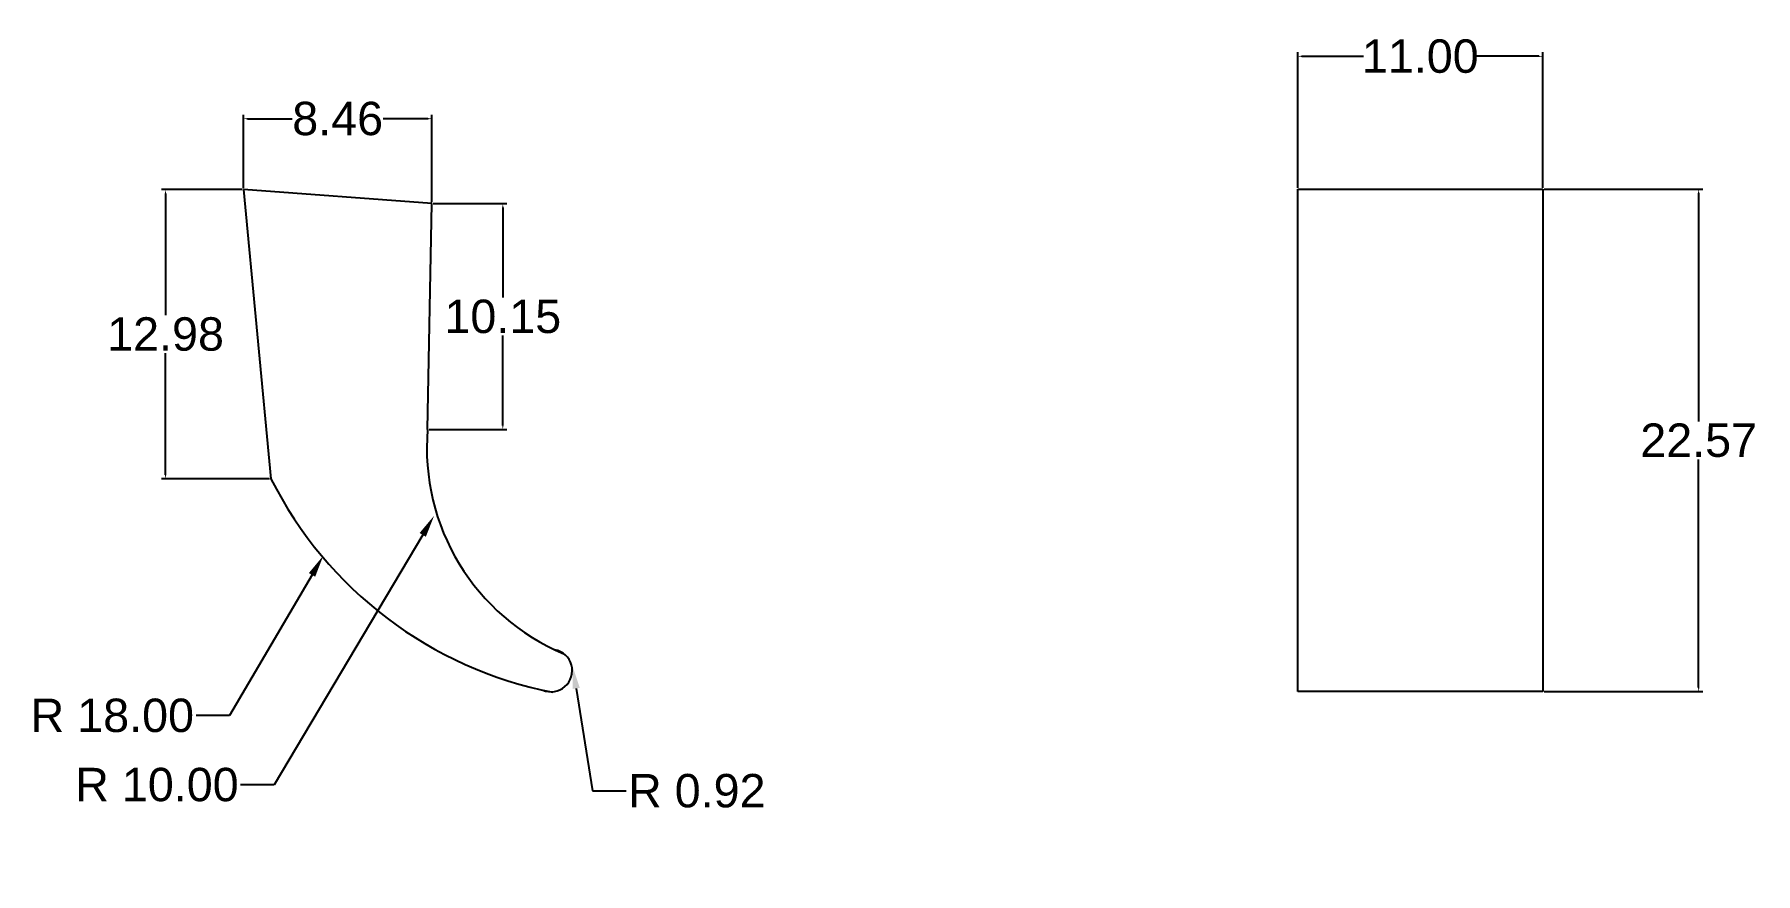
# Model space of a CAD drawing. Header units: millimetres. Extents: x 22.2 to 99.5, y -2.2 to 35.5.
import ezdxf
from ezdxf import colors
from ezdxf.entities.mleader import LeaderData, LeaderLine
from ezdxf.math import Vec2, Vec3

# ---------------------------------------------------------------- set-up
doc = ezdxf.new("R2010")
doc.units = ezdxf.units.MM
doc.header["$MEASUREMENT"] = 0
doc.layers.add('corp tragaci', color=232, linetype='Continuous')
doc.layers.add('dimensiuni', color=92, linetype='Continuous')
doc.styles.get("Standard").update_dxf_attribs({"font": 'arial.ttf'})
doc.dimstyles.get("Standard").update_dxf_attribs({"dimtxt": 0.18, "dimasz": 0.18, "dimexe": 0.18, "dimexo": 0.0625, "dimgap": 0.09, "dimtad": 0, "dimtih": 1, "dimtoh": 1, "dimdec": 4, "dimzin": 0, "dimdsep": 46, "dimtxsty": 'Standard', "dimcen": 0.09, "dimadec": 0, "dimazin": 0, "dimtfac": 1, "dimtdec": 4, "dimtofl": 0, "dimtmove": 0, "dimatfit": 3, "dimfxl": 1, "dimtolj": 1, "dimtzin": 0, "dimarcsym": 0})

# ---------------------------------------------------------------- blocks, each defined once
blk = doc.blocks.new('*D1')
at = {"layer": 'Defpoints', "color": 0, "transparency": 16777216}
for p in [(89.959, 28.528), (89.959, 5.959), (96.959, 5.959)]:
    blk.add_point(p, dxfattribs=at)
at = {"layer": 'dimensiuni', "color": 0, "lineweight": -2, "transparency": 16777216}
for p, q in [((90.022, 28.528), (97.139, 28.528)), ((96.959, 28.348), (96.959, 18.1)), ((96.959, 6.139), (96.959, 16.388)), ((90.022, 5.959), (97.139, 5.959))]:
    blk.add_line(p, q, dxfattribs=at)
at = {"layer": 'dimensiuni', "color": 0, "transparency": 16777216}
for points in [[(96.929, 28.348), (96.989, 28.348), (96.959, 28.528)], [(96.929, 6.139), (96.989, 6.139), (96.959, 5.959)]]:
    blk.add_solid(points, dxfattribs=at)
at = {"layer": 'dimensiuni', "color": 0, "transparency": 16777216, "insert": (96.959, 17.244), "char_height": 1.5, "attachment_point": 5}
blk.add_mtext('\\A1;22.57', dxfattribs=at)
blk = doc.blocks.new('*D2')
at = {"layer": 'Defpoints', "color": 0, "transparency": 16777216}
for p in [(89.959, 34.494), (78.959, 28.528), (89.959, 28.528)]:
    blk.add_point(p, dxfattribs=at)
at = {"layer": 'dimensiuni', "color": 0, "lineweight": -2, "transparency": 16777216}
for p, q in [((78.959, 28.591), (78.959, 34.674)), ((79.139, 34.494), (81.912, 34.494)), ((89.779, 34.494), (87.007, 34.494)), ((89.959, 28.591), (89.959, 34.674))]:
    blk.add_line(p, q, dxfattribs=at)
at = {"layer": 'dimensiuni', "color": 0, "transparency": 16777216}
for points in [[(79.139, 34.524), (79.139, 34.464), (78.959, 34.494)], [(89.779, 34.524), (89.779, 34.464), (89.959, 34.494)]]:
    blk.add_solid(points, dxfattribs=at)
at = {"layer": 'dimensiuni', "color": 0, "transparency": 16777216, "insert": (84.459, 34.494), "char_height": 1.5, "attachment_point": 5}
blk.add_mtext('\\A1;11.00', dxfattribs=at)
blk = doc.blocks.new('*D3')
at = {"layer": 'Defpoints', "color": 0, "transparency": 16777216}
for p in [(40.075, 31.692), (31.611, 28.506), (40.075, 27.878)]:
    blk.add_point(p, dxfattribs=at)
at = {"layer": 'dimensiuni', "color": 0, "lineweight": -2, "transparency": 16777216}
for p, q in [((31.611, 28.568), (31.611, 31.872)), ((31.791, 31.692), (33.804, 31.692)), ((39.895, 31.692), (37.882, 31.692)), ((40.075, 27.94), (40.075, 31.872))]:
    blk.add_line(p, q, dxfattribs=at)
at = {"layer": 'dimensiuni', "color": 0, "transparency": 16777216}
for points in [[(31.791, 31.722), (31.791, 31.662), (31.611, 31.692)], [(39.895, 31.722), (39.895, 31.662), (40.075, 31.692)]]:
    blk.add_solid(points, dxfattribs=at)
at = {"layer": 'dimensiuni', "color": 0, "transparency": 16777216, "insert": (35.843, 31.692), "char_height": 1.5, "attachment_point": 5}
blk.add_mtext('\\A1;8.46', dxfattribs=at)
blk = doc.blocks.new('*D4')
at = {"layer": 'Defpoints', "color": 0, "transparency": 16777216}
for p in [(28.115, 28.506), (31.611, 28.506), (32.849, 15.521)]:
    blk.add_point(p, dxfattribs=at)
at = {"layer": 'dimensiuni', "color": 0, "lineweight": -2, "transparency": 16777216}
for p, q in [((31.549, 28.506), (27.935, 28.506)), ((28.115, 28.326), (28.115, 22.869)), ((28.115, 15.701), (28.115, 21.157)), ((32.787, 15.521), (27.935, 15.521))]:
    blk.add_line(p, q, dxfattribs=at)
at = {"layer": 'dimensiuni', "color": 0, "transparency": 16777216}
for points in [[(28.085, 28.326), (28.145, 28.326), (28.115, 28.506)], [(28.085, 15.701), (28.145, 15.701), (28.115, 15.521)]]:
    blk.add_solid(points, dxfattribs=at)
at = {"layer": 'dimensiuni', "color": 0, "transparency": 16777216, "insert": (28.115, 22.013), "char_height": 1.5, "attachment_point": 5}
blk.add_mtext('\\A1;12.98', dxfattribs=at)
blk = doc.blocks.new('*D5')
at = {"layer": 'Defpoints', "color": 0, "transparency": 16777216}
for p in [(40.075, 27.878), (39.883, 17.732), (43.259, 17.732)]:
    blk.add_point(p, dxfattribs=at)
at = {"layer": 'dimensiuni', "color": 0, "lineweight": -2, "transparency": 16777216}
for p, q in [((40.137, 27.878), (43.439, 27.878)), ((43.259, 27.698), (43.259, 23.661)), ((43.259, 17.912), (43.259, 21.949)), ((39.946, 17.732), (43.439, 17.732))]:
    blk.add_line(p, q, dxfattribs=at)
at = {"layer": 'dimensiuni', "color": 0, "transparency": 16777216}
for points in [[(43.229, 27.698), (43.289, 27.698), (43.259, 27.878)], [(43.229, 17.912), (43.289, 17.912), (43.259, 17.732)]]:
    blk.add_solid(points, dxfattribs=at)
at = {"layer": 'dimensiuni', "color": 0, "transparency": 16777216, "insert": (43.259, 22.805), "char_height": 1.5, "attachment_point": 5}
blk.add_mtext('\\A1;10.15', dxfattribs=at)

msp = doc.modelspace()

# ---------------------------------------------------------------- linework, layer by layer
at = {"layer": 'corp tragaci'}
for p, q in [((40.075, 27.878), (31.611, 28.506)), ((31.611, 28.506), (32.849, 15.521)), ((39.883, 17.732), (40.075, 27.878)), ((78.959, 28.528), (89.959, 28.528)), ((78.959, 5.959), (78.959, 28.528)), ((89.959, 28.528), (89.959, 5.959)), ((89.959, 5.959), (78.959, 5.959))]:
    msp.add_line(p, q, dxfattribs=at)
for centre, radius, start, end in [((49.848, 16.892), 10, 175.18046, 247.36742), ((48.931, 23.606), 18, 206.689, 259.00465), ((45.424, 6.904), 0.951, 247.08975, 79.41985)]:
    msp.add_arc(centre, radius, start, end, dxfattribs=at)

# ---------------------------------------------------------------- dimensions: what is measured, and where the dimension line sits
at = {"layer": 'dimensiuni'}
for base, p1, p2, picture, middle in [((89.959, 34.494), (78.959, 28.528), (89.959, 28.528), '*D2', (84.459, 34.494)), ((40.075, 31.692), (31.611, 28.506), (40.075, 27.878), '*D3', (35.843, 31.692))]:
    dim = msp.add_linear_dim(base=base, p1=p1, p2=p2, dimstyle='Standard', override={"dimtxt": 1.5, "dimdec": 2}, dxfattribs=at)
    dim.commit()
    dim.dimension.update_dxf_attribs({"geometry": picture, "text_midpoint": middle})
for base, p1, p2, picture, middle in [((28.1153, 28.5056), (32.8493, 15.5209), (31.6113, 28.5056), '*D4', (28.1153, 22.0133)), ((43.259, 17.732), (40.075, 27.878), (39.883, 17.732), '*D5', (43.259, 22.805)), ((96.959, 5.959), (89.959, 28.528), (89.959, 5.959), '*D1', (96.959, 17.244))]:
    dim = msp.add_linear_dim(base=base, p1=p1, p2=p2, angle=90, dimstyle='Standard', override={"dimtxt": 1.5, "dimdec": 2}, dxfattribs=at)
    dim.commit()
    dim.dimension.update_dxf_attribs({"geometry": picture, "text_midpoint": middle})

# ---------------------------------------------------------------- leaders
ml = msp.add_multileader_mtext('Standard', dxfattribs=at)
ml.set_content('{\\fArial|b0|i0|c238|p34;R 10.00}', color=256)
ml.set_leader_properties()
ml.build(insert=Vec2(0, 0))
ml.multileader.update_dxf_attribs({"dogleg_length": 1.5, "arrow_head_size": 1})
ctx = ml.context
ctx.base_point, ctx.char_height, ctx.arrow_head_size, ctx.landing_gap_size, ctx.plane_origin = Vec3(24.232, 1.775), 1.5, 1, 0.09, Vec3(40.174, 13.86)
ctx.text_align_type = 2
notes = []
notes.append((ctx, [(0, (1, 1, 0), (32.987, 1.775), (-1, 0), 1.5, [(0, [(40.174, 13.86)], 0, [])])]))
ctx.mtext.insert, ctx.mtext.alignment, ctx.mtext.flow_direction = Vec3(31.397, 2.538), 3, 5
ml = msp.add_multileader_mtext('Standard', dxfattribs=at)
ml.set_content('{\\fArial|b0|i0|c238|p34;R 18.00}', color=256)
ml.set_leader_properties()
ml.build(insert=Vec2(0, 0))
ml.multileader.update_dxf_attribs({"dogleg_length": 1.5, "arrow_head_size": 1})
ctx = ml.context
ctx.base_point, ctx.char_height, ctx.arrow_head_size, ctx.landing_gap_size, ctx.plane_origin = Vec3(22.228, 4.883), 1.5, 1, 0.09, Vec3(35.198, 12.065)
ctx.text_align_type = 2
notes.append((ctx, [(0, (1, 1, 0), (30.982, 4.883), (-1, 0), 1.5, [(0, [(35.198, 12.065)], 0, [])])]))
ctx.mtext.insert, ctx.mtext.alignment, ctx.mtext.flow_direction = Vec3(29.392, 5.646), 3, 5
ml = msp.add_multileader_mtext('Standard', dxfattribs=at)
ml.set_content('{\\fArial|b0|i0|c238|p34;R 0.92}', color=256)
ml.set_leader_properties()
ml.build(insert=Vec2(0, 0))
ml.multileader.update_dxf_attribs({"dogleg_length": 1.5, "arrow_head_size": 1})
ctx = ml.context
ctx.base_point, ctx.char_height, ctx.arrow_head_size, ctx.landing_gap_size, ctx.plane_origin = Vec3(48.793, 1.499), 1.5, 1, 0.09, Vec3(46.395, 7.093)
notes.append((ctx, [(0, (1, 1, 0), (47.293, 1.499), (1, 0), 1.5, [(0, [(46.395, 7.093)], 0, [])])]))
ctx.mtext.insert, ctx.mtext.flow_direction = Vec3(48.883, 2.262), 5
for ctx, leaders in notes:
    for number, flags, end, landing, length, lines in leaders:
        leader = LeaderData()
        leader.index, (leader.has_last_leader_line, leader.has_dogleg_vector, leader.attachment_direction) = number, flags
        leader.last_leader_point, leader.dogleg_vector, leader.dogleg_length = Vec3(end), Vec3(landing), length
        for number, points, colour, breaks in lines:
            line = LeaderLine()
            line.index, line.vertices, line.color, line.breaks = number, Vec3.list(points), colors.encode_raw_color(colour), breaks
            leader.lines.append(line)
        ctx.leaders.append(leader)

doc.saveas('drawing.dxf')
